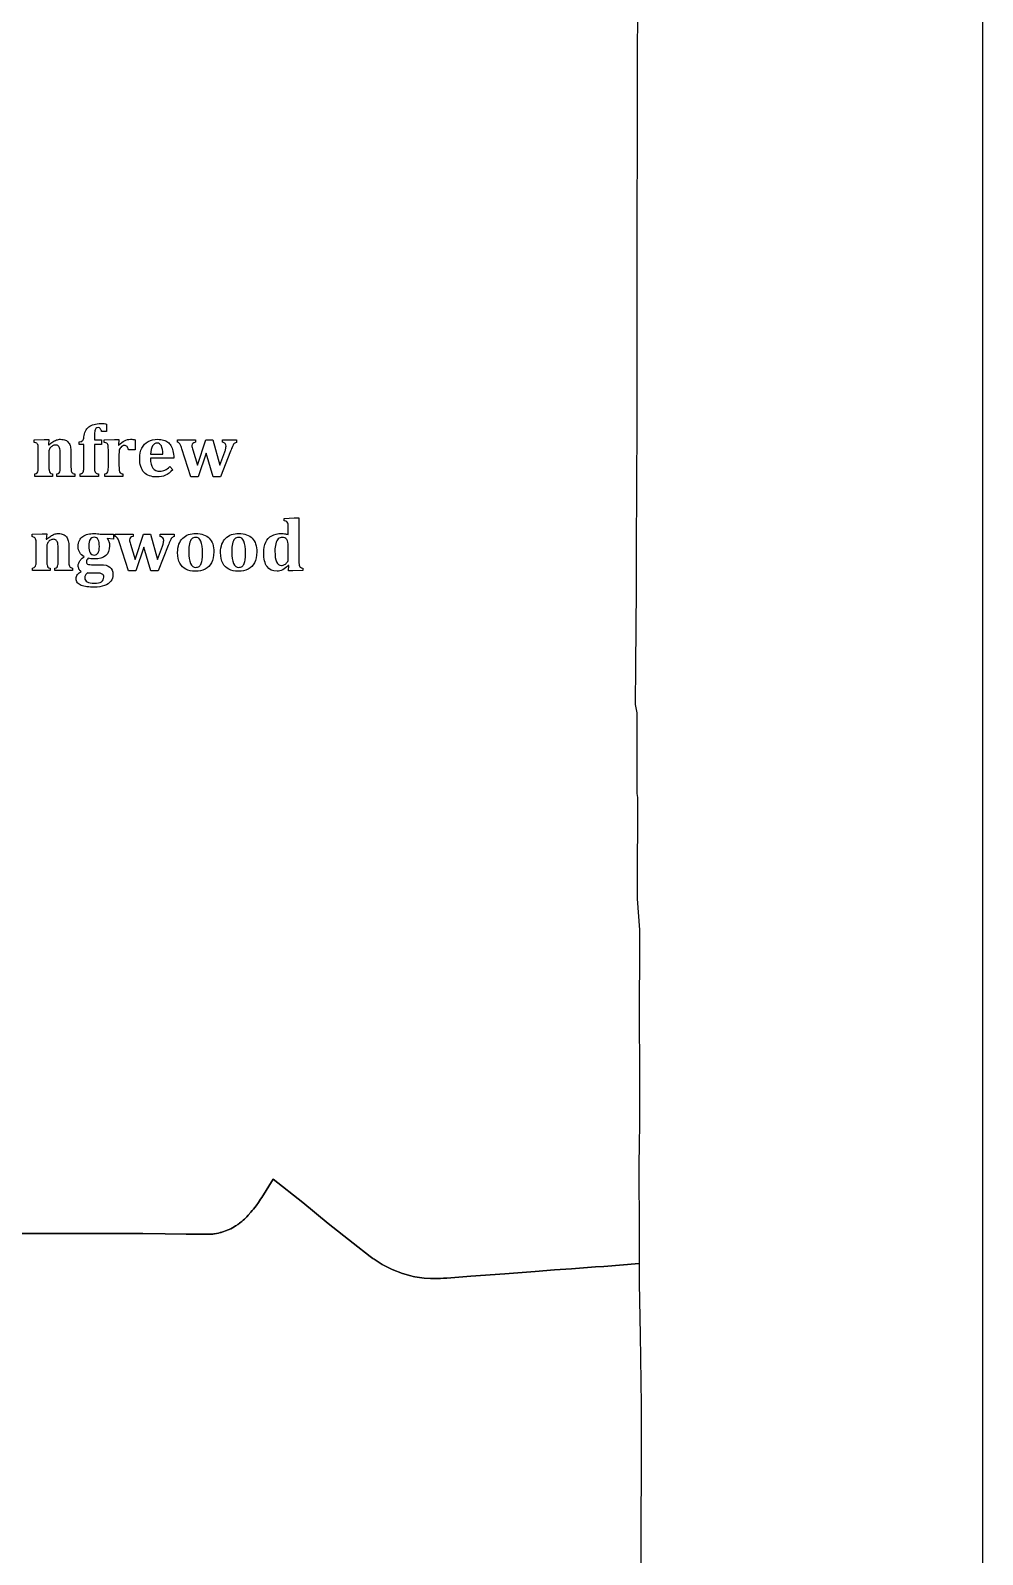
# Model space of a CAD drawing. Extents: x 0 to 800, y 146 to 730.
# Drawn here: x 703 to 800, y 301.3 to 456.5 of the extents above; entities that cross this region are included whole.
import ezdxf

# ---------------------------------------------------------------- set-up
doc = ezdxf.new("R2010")
doc.units = 0
doc.layers.get('0').update_dxf_attribs({"linetype": 'CONTINUOUS'})

msp = doc.modelspace()

# ---------------------------------------------------------------- linework, layer by layer
at = {"color": 7}
for points in [[(0, 730), (800, 730), (800, 146), (0, 146), (0, 730)], [(710.758672, 416.421552), (710.758672, 415.656552), (710.248672, 415.656552)], [(703.374928, 414.55396), (703.374928, 414.80896), (704.402424, 414.83896), (704.874928, 414.83896), (704.818688, 414.29896), (704.863648, 414.28768)], [(708.426112, 412.03024), (708.426112, 414.34024), (707.968616, 414.34024), (707.968616, 414.598992)], [(709.509952, 415.094056), (709.509952, 414.809056), (710.233704, 414.809056), (710.233704, 414.340304), (709.509952, 414.340304), (709.509952, 412.030304)], [(710.514872, 414.553976), (710.514872, 414.808976), (711.542368, 414.838976), (712.014872, 414.838976), (711.96236, 414.272736)], [(713.679832, 414.82024), (713.679832, 413.78524), (713.00108, 413.78524)], [(717.962368, 414.561488), (717.962368, 414.808992), (719.796112, 414.808992), (719.796112, 414.561488)], [(719.541136, 413.788992), (720.009888, 412.232736), (720.872392, 414.808992), (721.569888, 414.808992), (722.297392, 412.232736), (722.78864, 413.586488)], [(722.57492, 414.561488), (722.57492, 414.808992), (723.988672, 414.808992), (723.988672, 414.557736)], [(703.79112, 412.16896), (703.79112, 413.710208)], [(704.874864, 413.616456), (704.874864, 412.172704)], [(706.037392, 412.168992), (706.037392, 413.17024)], [(707.121168, 413.545168), (707.121168, 412.172664)], [(710.931064, 412.168976), (710.931064, 413.710224)], [(711.96236, 414.272736), (712.01108, 414.261456)], [(712.0148, 413.368976), (712.0148, 412.17272)], [(715.236112, 413.342736), (716.484864, 413.342736)], [(721.614864, 411.051488), (720.909864, 413.47024), (720.088616, 411.051488), (719.331112, 411.051488), (718.419864, 413.90524)], [(723.373672, 413.64276), (722.36492, 411.051512), (721.614864, 411.051488)], [(717.594832, 412.937768), (715.217328, 412.937768)], [(717.193584, 412.10152), (717.497368, 411.771488)], [(705.234848, 411.336456), (705.234848, 411.08896), (703.4236, 411.08896), (703.4236, 411.336456)], [(707.499864, 411.088992), (705.681112, 411.088992), (705.681112, 411.336488)], [(707.499896, 411.336408), (707.499864, 411.088992)], [(709.918704, 411.336552), (709.918704, 411.089056), (708.0512, 411.089056), (708.051112, 411.336488)], [(712.412288, 411.336472), (712.412288, 411.088976), (710.563544, 411.088976), (710.563544, 411.336472)], [(728.841088, 406.555464), (728.841088, 406.806712), (729.87984, 406.859192), (730.348592, 406.859192), (730.348616, 402.583992)], [(703.157416, 404.953952), (703.157416, 405.208952), (704.18492, 405.238952), (704.657416, 405.238952), (704.601176, 404.698952), (704.646136, 404.687672)], [(729.264872, 405.16796), (729.264872, 405.509216)], [(703.573616, 402.568952), (703.573616, 404.1102)], [(704.65736, 404.016448), (704.65736, 402.572696)], [(706.903664, 403.94516), (706.903664, 402.572656)], [(708.936112, 404.00524), (708.936112, 404.00524)], [(710.113536, 405.208992), (711.467288, 405.208992), (711.467368, 404.706488)], [(711.467368, 404.706488), (710.826112, 404.777768), (710.811072, 404.736488)], [(711.609864, 404.961488), (711.609864, 405.208992), (713.443616, 405.208992), (713.443616, 404.961488)], [(715.26236, 401.451488), (714.55736, 403.87024), (713.736112, 401.451488), (712.978616, 401.451488), (712.06736, 404.30524)], [(713.188632, 404.188992), (713.657376, 402.632736), (714.51988, 405.208992), (715.217376, 405.208992), (715.94488, 402.632736), (716.436128, 403.986488)], [(717.021168, 404.04276), (716.012416, 401.451512), (715.26236, 401.451488)], [(716.222416, 404.961488), (716.222416, 405.208992), (717.636168, 405.208992), (717.636168, 404.957736)], [(729.264864, 402.73024), (729.264864, 403.978992)], [(705.819888, 402.568992), (705.819888, 403.57024)], [(719.12484, 403.40524), (719.124864, 403.40524)], [(723.50484, 403.40524), (723.504864, 403.40524)], [(705.017336, 401.736448), (705.017336, 401.488952), (703.206088, 401.488952), (703.206088, 401.736448)], [(707.28236, 401.488992), (705.463616, 401.488992), (705.463616, 401.736488)], [(707.282384, 401.7364), (707.28236, 401.488992)], [(708.80116, 401.249032), (708.801112, 401.248992)], [(709.224816, 402.09272), (710.154816, 402.09272)], [(709.873664, 401.233992), (709.228664, 401.233992)], [(719.784864, 401.428992), (719.784864, 401.428992)], [(724.164864, 401.428992), (724.164864, 401.428992)], [(730.761096, 401.74024), (730.761096, 401.488992), (729.741096, 401.455232), (729.287352, 401.455232), (729.321112, 401.995232), (729.264872, 401.999232)]]:
    msp.add_lwpolyline(points, dxfattribs=at)
at = {"color": 1}
for points in [[(764.85625, 460.778125), (764.821875, 451.640625), (764.8125, 447.703125), (764.8, 443.478125), (764.790625, 439.25625), (764.784375, 435.553125), (764.78125, 433.1875), (764.775, 428.99375), (764.771875, 424.81875), (764.76875, 420.6125), (764.765625, 418.646875), (764.765625, 416.475), (764.725, 403.703125), (764.703125, 399.615625), (764.66875, 395.696875), (764.634375, 391.78125), (764.6, 387.8625), (764.784375, 387.00625), (764.79375, 378.8), (764.846875, 378.378125), (764.853125, 373.875), (764.81875, 373.484375), (764.81875, 372.1625), (764.815625, 368.5125), (764.815625, 368.059375), (765.034375, 364.88125), (765.028125, 354.66875), (765.034375, 351.903125), (765.034375, 345.103125), (765.03125, 343.059375), (764.996875, 340.90625), (765.009375, 333.78125), (765.01875, 330.890625)], [(765.01875, 330.890625), (761.421875, 330.609375), (760.571875, 330.553125), (758.10625, 330.35625), (756.378125, 330.25), (754.415625, 330.0875), (751.31875, 329.846875), (747.853125, 329.6), (745.425, 329.415625), (745.09375, 329.39375), (744.759375, 329.378125), (744.425, 329.36875), (744.090625, 329.3625), (743.75625, 329.365625), (743.125, 329.396875), (742.16875, 329.55), (742.003125, 329.575), (741.734375, 329.646875), (740.909375, 329.86875), (739.85, 330.278125), (738.8375, 330.79375), (738.003125, 331.3375), (737.884375, 331.4125), (737.6125, 331.634375), (735.875, 332.96875), (733.334375, 334.978125), (730.746875, 337.10625), (727.725, 339.50625), (726.5625, 337.621875), (726.45, 337.446875), (726.21875, 337.103125), (725.975, 336.771875), (725.85, 336.60625), (725.71875, 336.44375), (725.5875, 336.2875), (725.453125, 336.128125), (725.178125, 335.821875), (725.034375, 335.671875), (724.934375, 335.571875), (724.86875, 335.503125), (724.8, 335.434375), (724.6625, 335.303125), (724.590625, 335.240625), (724.515625, 335.178125), (724.44375, 335.115625), (724.29375, 334.996875), (724.215625, 334.940625), (724.140625, 334.884375), (724.059375, 334.828125), (723.98125, 334.778125), (723.9, 334.725), (723.7375, 334.625), (723.56875, 334.53125), (723.4, 334.44375), (723.3125, 334.403125), (723.228125, 334.3625), (723.140625, 334.325), (723.046875, 334.284375), (722.9625, 334.25), (722.871875, 334.215625), (722.690625, 334.153125), (722.509375, 334.096875), (722.41875, 334.071875), (722.325, 334.046875), (722.1375, 334.003125), (721.95, 333.965625), (721.7625, 333.934375), (721.66875, 333.921875), (721.571875, 333.909375), (721.478125, 333.9), (721.38125, 333.89375), (721.2875, 333.8875), (721.190625, 333.88125), (721.096875, 333.878125), (720.903125, 333.878125), (720.825, 333.88125), (718.853125, 333.8875), (716.709375, 333.9125), (714.45625, 333.94375), (712.109375, 333.953125), (709.925, 333.959375), (707.821875, 333.96875), (705.721875, 333.965625), (701.4125, 333.975)], [(701.4125, 333.975), (705.721875, 333.965625), (707.821875, 333.96875), (709.925, 333.959375), (712.109375, 333.953125), (714.45625, 333.94375), (716.709375, 333.9125), (718.853125, 333.8875), (720.825, 333.88125), (720.903125, 333.878125), (721.096875, 333.878125), (721.190625, 333.88125), (721.2875, 333.8875), (721.38125, 333.89375), (721.478125, 333.9), (721.571875, 333.909375), (721.66875, 333.921875), (721.7625, 333.934375), (721.95, 333.965625), (722.1375, 334.003125), (722.325, 334.046875), (722.41875, 334.071875), (722.509375, 334.096875), (722.690625, 334.153125), (722.871875, 334.215625), (722.9625, 334.25), (723.046875, 334.284375), (723.140625, 334.325), (723.228125, 334.3625), (723.3125, 334.403125), (723.4, 334.44375), (723.56875, 334.53125), (723.7375, 334.625), (723.9, 334.725), (723.98125, 334.778125), (724.059375, 334.828125), (724.140625, 334.884375), (724.215625, 334.940625), (724.29375, 334.996875), (724.44375, 335.115625), (724.515625, 335.178125), (724.590625, 335.240625), (724.6625, 335.303125), (724.8, 335.434375), (724.86875, 335.503125), (724.934375, 335.571875), (725.034375, 335.671875), (725.178125, 335.821875), (725.453125, 336.128125), (725.5875, 336.2875), (725.71875, 336.44375), (725.85, 336.60625), (725.975, 336.771875), (726.21875, 337.103125), (726.45, 337.446875), (726.5625, 337.621875), (727.725, 339.50625), (730.746875, 337.10625), (733.334375, 334.978125), (735.875, 332.96875), (737.6125, 331.634375), (737.884375, 331.4125), (738.003125, 331.3375), (738.8375, 330.79375), (739.85, 330.278125), (740.909375, 329.86875), (741.734375, 329.646875), (742.003125, 329.575), (742.16875, 329.55), (743.125, 329.396875), (743.75625, 329.365625), (744.090625, 329.3625), (744.425, 329.36875), (744.759375, 329.378125), (745.09375, 329.39375), (745.425, 329.415625), (747.853125, 329.6), (751.31875, 329.846875), (754.415625, 330.0875), (756.378125, 330.25), (758.10625, 330.35625), (760.571875, 330.553125), (761.421875, 330.609375), (765.01875, 330.890625), (765.028125, 328.890625), (765.109375, 323.628125), (765.20625, 316.50625), (765.215625, 311.215625), (765.2, 303.159375), (765.184375, 297.759375)]]:
    msp.add_lwpolyline(points, dxfattribs=at)
at = {"color": 7}
for points in [[(708.437416, 415.10528), (708.477416, 415.555272), (708.644296, 415.895896), (708.93804, 416.127152)], [(708.93804, 416.127152), (709.231792, 416.3584), (709.647416, 416.474024), (710.18492, 416.474032)], [(710.18492, 416.474032), (710.39992, 416.474024), (710.591168, 416.456512), (710.758672, 416.421552)], [(703.628056, 414.465832), (703.579336, 414.499592), (703.494928, 414.528952), (703.374928, 414.55396)], [(704.863648, 414.28768), (705.01864, 414.425184), (705.154896, 414.533304), (705.272392, 414.612056)], [(705.272392, 414.612056), (705.389896, 414.690776), (705.513016, 414.753304), (705.641768, 414.79956)], [(705.641768, 414.79956), (705.77052, 414.8458), (705.906144, 414.86892), (706.048648, 414.86892)], [(706.048648, 414.86892), (706.25364, 414.868912), (706.42364, 414.83956), (706.558648, 414.780792)], [(706.558648, 414.780792), (706.69364, 414.722072), (706.803016, 414.636416), (706.886768, 414.52392)], [(707.968616, 414.598992), (708.086112, 414.616512), (708.167984, 414.635872), (708.21424, 414.657152)], [(708.21424, 414.657152), (708.26048, 414.678432), (708.298616, 414.707152), (708.328616, 414.743408)], [(708.328616, 414.743408), (708.358616, 414.779648), (708.382376, 414.826528), (708.399896, 414.884032)], [(708.399896, 414.884032), (708.417416, 414.941552), (708.429896, 415.015272), (708.437416, 415.10528)], [(709.541792, 415.647176), (709.520512, 415.515928), (709.509952, 415.331552), (709.509952, 415.094056)], [(709.65992, 415.950928), (709.6024, 415.879648), (709.56304, 415.778424), (709.541792, 415.647176)], [(709.907416, 416.0578), (709.79992, 416.0578), (709.717416, 416.0222), (709.65992, 415.950928)], [(710.10804, 415.960304), (710.05676, 416.025264), (709.98992, 416.0578), (709.907416, 416.0578)], [(710.248672, 415.656552), (710.206192, 415.794048), (710.159288, 415.895296), (710.10804, 415.960304)], [(710.768, 414.465848), (710.71928, 414.499608), (710.634872, 414.528968), (710.514872, 414.553976)], [(712.01108, 414.261456), (712.193576, 414.476456), (712.38108, 414.631456), (712.573584, 414.726456)], [(712.573584, 414.726456), (712.76608, 414.821456), (712.974832, 414.868952), (713.199832, 414.86896)], [(713.199832, 414.86896), (713.352328, 414.868952), (713.512328, 414.85272), (713.679832, 414.82024)], [(714.34924, 413.974616), (714.500488, 414.26836), (714.714864, 414.490864), (714.99236, 414.642112)], [(714.99236, 414.642112), (715.269864, 414.79336), (715.59236, 414.868984), (715.959864, 414.868992)], [(715.959864, 414.868992), (716.18736, 414.868984), (716.386736, 414.842752), (716.557992, 414.790272)], [(716.557992, 414.790272), (716.72924, 414.737792), (716.876112, 414.66464), (716.998616, 414.570896)], [(716.998616, 414.570896), (717.121112, 414.477144), (717.22236, 414.364016), (717.302368, 414.23152)], [(718.153616, 414.469616), (718.106096, 414.513376), (718.042368, 414.544016), (717.962368, 414.561488)], [(719.796112, 414.561488), (719.678616, 414.541488), (719.590488, 414.505888), (719.531736, 414.454616)], [(722.82992, 414.432112), (722.76992, 414.500832), (722.684912, 414.543984), (722.57492, 414.561488)], [(723.988672, 414.557736), (723.913632, 414.535256), (723.855536, 414.509016), (723.814296, 414.479016)], [(703.7368, 414.334584), (703.71304, 414.388344), (703.6768, 414.43208), (703.628056, 414.465832)], [(703.78176, 414.120832), (703.77536, 414.209576), (703.76048, 414.280832), (703.7368, 414.334584)], [(703.79112, 413.710208), (703.79112, 413.895208), (703.78792, 414.03208), (703.78176, 414.120832)], [(704.979864, 413.948336), (704.909864, 413.844576), (704.874864, 413.733952), (704.874864, 413.616456)], [(705.238616, 414.19208), (705.136112, 414.13336), (705.049864, 414.05208), (704.979864, 413.948336)], [(705.534864, 414.280208), (705.439864, 414.280208), (705.341112, 414.250848), (705.238616, 414.19208)], [(705.70736, 414.257728), (705.6624, 414.272688), (705.604864, 414.280208), (705.534864, 414.280208)], [(705.82736, 414.188368), (705.79232, 414.219648), (705.7524, 414.242768), (705.70736, 414.257728)], [(705.922992, 414.068368), (705.894272, 414.117088), (705.862352, 414.157112), (705.82736, 414.188368)], [(705.990512, 413.886488), (705.974272, 413.958968), (705.951792, 414.019608), (705.922992, 414.068368)], [(706.026112, 413.607112), (706.018912, 413.720864), (706.006752, 413.813984), (705.990512, 413.886488)], [(706.037392, 413.17024), (706.037392, 413.347736), (706.033392, 413.49336), (706.026112, 413.607112)], [(706.886768, 414.52392), (706.97052, 414.411416), (707.03052, 414.273912), (707.066768, 414.111416)], [(707.066768, 414.111416), (707.103008, 413.948912), (707.121168, 413.760168), (707.121168, 413.545168)], [(710.876744, 414.3346), (710.852984, 414.38836), (710.816744, 414.432096), (710.768, 414.465848)], [(710.921704, 414.120848), (710.915304, 414.209592), (710.900424, 414.280848), (710.876744, 414.3346)], [(710.931064, 413.710224), (710.931064, 413.895224), (710.927864, 414.032096), (710.921704, 414.120848)], [(712.02608, 413.661472), (712.01888, 413.596432), (712.0148, 413.498968), (712.0148, 413.368976)], [(712.07296, 413.8546), (712.0492, 413.79084), (712.0336, 413.726472), (712.02608, 413.661472)], [(712.19296, 414.042096), (712.13672, 413.980816), (712.096704, 413.918344), (712.07296, 413.8546)], [(712.376704, 414.1846), (712.310464, 414.15084), (712.249208, 414.103344), (712.19296, 414.042096)], [(712.558584, 414.23524), (712.503544, 414.23524), (712.442952, 414.21836), (712.376704, 414.1846)], [(712.834208, 414.118992), (712.765488, 414.196512), (712.673576, 414.23524), (712.558584, 414.23524)], [(713.00108, 413.78524), (712.9586, 413.93024), (712.902952, 414.041488), (712.834208, 414.118992)], [(714.12236, 412.926488), (714.12236, 413.331488), (714.19796, 413.680864), (714.34924, 413.974616)], [(715.440488, 414.186488), (715.326736, 413.991488), (715.258616, 413.71024), (715.236112, 413.342736)], [(715.899864, 414.478992), (715.70736, 414.478984), (715.55424, 414.381488), (715.440488, 414.186488)], [(716.334864, 414.197736), (716.244864, 414.38524), (716.099864, 414.478984), (715.899864, 414.478992)], [(716.484864, 413.342736), (716.474864, 413.72524), (716.424864, 414.01024), (716.334864, 414.197736)], [(717.302368, 414.23152), (717.39736, 414.074016), (717.468608, 413.894016), (717.516112, 413.69152)], [(717.516112, 413.69152), (717.566112, 413.484016), (717.592352, 413.232768), (717.594832, 412.937768)], [(718.281112, 414.285864), (718.243592, 414.364584), (718.201112, 414.425864), (718.153616, 414.469616)], [(718.419864, 413.90524), (718.364904, 414.08024), (718.318616, 414.207112), (718.281112, 414.285864)], [(719.531736, 414.454616), (719.473016, 414.403336), (719.443616, 414.331488), (719.443616, 414.238992)], [(719.443616, 414.238992), (719.443616, 414.176512), (719.453616, 414.107112), (719.473616, 414.030864)], [(719.473616, 414.030864), (719.493616, 413.954624), (719.516096, 413.873984), (719.541136, 413.788992)], [(722.78864, 413.586488), (722.83864, 413.721488), (722.873008, 413.83524), (722.89176, 413.927736)], [(722.91992, 414.171488), (722.919912, 414.276488), (722.88992, 414.36336), (722.82992, 414.432112)], [(722.89176, 413.927736), (722.91048, 414.02024), (722.91984, 414.101488), (722.91992, 414.171488)], [(723.574296, 414.126512), (723.528056, 414.026512), (723.461168, 413.865264), (723.373672, 413.64276)], [(723.698048, 414.355264), (723.661808, 414.302784), (723.620528, 414.226512), (723.574296, 414.126512)], [(723.814296, 414.479016), (723.773016, 414.449016), (723.734288, 414.407736), (723.698048, 414.355264)], [(703.4236, 411.336456), (703.5436, 411.368936), (703.62672, 411.411416), (703.672976, 411.46396)], [(703.672976, 411.46396), (703.719216, 411.51644), (703.750496, 411.587704), (703.76672, 411.677704)], [(703.76672, 411.677704), (703.78296, 411.767704), (703.79112, 411.931456), (703.79112, 412.16896)], [(704.874864, 412.172704), (704.874864, 411.935208), (704.882064, 411.770208), (704.897344, 411.677704)], [(704.897344, 411.677704), (704.912304, 411.585208), (704.942944, 411.51208), (704.989224, 411.458336)], [(704.989224, 411.458336), (705.035464, 411.404576), (705.117344, 411.36396), (705.234848, 411.336456)], [(705.681112, 411.336488), (705.796112, 411.364008), (705.876112, 411.404648), (705.921112, 411.458368)], [(705.921112, 411.458368), (705.966072, 411.512128), (705.996712, 411.584616), (706.012992, 411.675864)], [(706.012992, 411.675864), (706.029232, 411.767112), (706.037392, 411.931488), (706.037392, 412.168992)], [(707.121168, 412.172664), (707.121168, 412.062664), (707.122768, 411.959544), (707.126768, 411.863296)], [(707.126768, 411.863296), (707.130768, 411.76704), (707.139888, 411.690168), (707.154928, 411.632664)], [(707.154928, 411.632664), (707.169888, 411.575144), (707.190528, 411.528288), (707.216768, 411.49204)], [(707.216768, 411.49204), (707.243008, 411.4558), (707.279888, 411.42516), (707.327392, 411.400168)], [(708.051112, 411.336488), (708.168616, 411.371448), (708.250488, 411.410248), (708.296736, 411.452736)], [(708.296736, 411.452736), (708.342976, 411.495216), (708.376096, 411.554616), (708.396112, 411.630864)], [(708.396112, 411.630864), (708.416112, 411.707104), (708.426112, 411.84024), (708.426112, 412.03024)], [(709.509952, 412.030304), (709.509952, 411.8428), (709.519952, 411.710304), (709.539952, 411.6328)], [(709.539952, 411.6328), (709.559952, 411.55528), (709.595552, 411.494056), (709.646824, 411.449056)], [(709.646824, 411.449056), (709.698104, 411.404096), (709.788696, 411.366552), (709.918704, 411.336552)], [(710.563544, 411.336472), (710.683544, 411.368952), (710.766664, 411.411432), (710.81292, 411.463976)], [(710.81292, 411.463976), (710.85916, 411.516456), (710.89044, 411.58772), (710.906664, 411.67772)], [(710.906664, 411.67772), (710.922904, 411.76772), (710.931064, 411.931472), (710.931064, 412.168976)], [(712.0148, 412.17272), (712.0148, 411.935224), (712.02352, 411.768976), (712.04104, 411.673976)], [(712.04104, 411.673976), (712.05856, 411.578976), (712.09352, 411.5046), (712.14604, 411.450848)], [(712.14604, 411.450848), (712.19852, 411.397088), (712.287288, 411.358976), (712.412288, 411.336472)], [(714.562992, 411.507112), (714.26924, 411.825864), (714.12236, 412.298992), (714.12236, 412.926488)], [(715.87736, 411.028992), (715.294864, 411.028992), (714.856736, 411.188368), (714.562992, 411.507112)], [(715.217328, 412.937768), (715.219728, 412.485272), (715.300456, 412.152144), (715.459208, 411.9384)], [(715.459208, 411.9384), (715.617952, 411.724648), (715.859832, 411.617768), (716.184832, 411.617768)], [(716.184832, 411.617768), (716.374832, 411.617768), (716.54608, 411.653368), (716.698584, 411.724648)], [(716.698584, 411.724648), (716.85108, 411.795928), (717.01608, 411.92152), (717.193584, 412.10152)], [(717.497368, 411.771488), (717.24236, 411.501488), (716.989864, 411.31024), (716.739864, 411.197736)], [(707.327392, 411.400168), (707.374912, 411.375208), (707.432392, 411.353928), (707.499896, 411.336408)], [(716.739864, 411.197736), (716.489864, 411.08524), (716.20236, 411.028992), (715.87736, 411.028992)], [(705.424264, 405.199552), (705.553008, 405.245792), (705.688632, 405.268912), (705.831136, 405.268912)], [(705.831136, 405.268912), (706.036136, 405.268904), (706.206136, 405.239552), (706.341136, 405.180784)], [(708.847912, 405.195872), (709.046656, 405.244592), (709.261032, 405.268992), (709.491032, 405.268992)], [(709.491032, 405.268992), (709.618536, 405.268984), (709.731032, 405.262592), (709.828536, 405.250272)], [(709.828536, 405.250272), (709.926032, 405.237792), (710.021032, 405.224032), (710.113536, 405.208992)], [(719.100488, 405.154616), (719.32924, 405.230856), (719.57736, 405.268984), (719.844864, 405.268992)], [(719.844864, 405.268992), (720.449864, 405.268984), (720.906112, 405.109608), (721.213616, 404.790864)], [(723.480488, 405.154616), (723.70924, 405.230856), (723.95736, 405.268984), (724.224864, 405.268992)], [(724.224864, 405.268992), (724.829864, 405.268984), (725.286112, 405.109608), (725.593616, 404.790864)], [(727.583, 405.044232), (727.854248, 405.194224), (728.18112, 405.269224), (728.563624, 405.269232)], [(728.563624, 405.269232), (728.673624, 405.269224), (728.781744, 405.262032), (728.888, 405.248592)], [(729.09984, 406.469216), (729.05232, 406.501696), (728.966088, 406.530416), (728.841088, 406.555464)], [(728.888, 405.248592), (728.994248, 405.234832), (729.119872, 405.207952), (729.264872, 405.16796)], [(729.206712, 406.332336), (729.182952, 406.391056), (729.147352, 406.436712), (729.09984, 406.469216)], [(729.253592, 406.077336), (729.246392, 406.188584), (729.230472, 406.273584), (729.206712, 406.332336)], [(729.264872, 405.509216), (729.264872, 405.776712), (729.260872, 405.96608), (729.253592, 406.077336)], [(703.410544, 404.865824), (703.361824, 404.899584), (703.277416, 404.928944), (703.157416, 404.953952)], [(703.519296, 404.734576), (703.495536, 404.788336), (703.459296, 404.832072), (703.410544, 404.865824)], [(703.564256, 404.520824), (703.557856, 404.609568), (703.542976, 404.680824), (703.519296, 404.734576)], [(703.573616, 404.1102), (703.573616, 404.2952), (703.570416, 404.432072), (703.564256, 404.520824)], [(704.646136, 404.687672), (704.801136, 404.825168), (704.937384, 404.933296), (705.054888, 405.012048)], [(704.76236, 404.34832), (704.69236, 404.244568), (704.65736, 404.133944), (704.65736, 404.016448)], [(705.021112, 404.592072), (704.918608, 404.533352), (704.83236, 404.452072), (704.76236, 404.34832)], [(705.31736, 404.6802), (705.22236, 404.680192), (705.123608, 404.65084), (705.021112, 404.592072)], [(705.054888, 405.012048), (705.172384, 405.090768), (705.295512, 405.153296), (705.424264, 405.199552)], [(705.489864, 404.65772), (705.444824, 404.67268), (705.38736, 404.6802), (705.31736, 404.6802)], [(705.609864, 404.58836), (705.574824, 404.61964), (705.534904, 404.64276), (705.489864, 404.65772)], [(705.705488, 404.46836), (705.676768, 404.51708), (705.644848, 404.557112), (705.609864, 404.58836)], [(705.773008, 404.286488), (705.756768, 404.358968), (705.734208, 404.419608), (705.705488, 404.46836)], [(705.808608, 404.007112), (705.801408, 404.120864), (705.789248, 404.213984), (705.773008, 404.286488)], [(705.819888, 403.57024), (705.819888, 403.747736), (705.815888, 403.89336), (705.808608, 404.007112)], [(706.341136, 405.180784), (706.476136, 405.122064), (706.585512, 405.036408), (706.669264, 404.923912)], [(706.669264, 404.923912), (706.753008, 404.811408), (706.813008, 404.673904), (706.849264, 404.511408)], [(706.849264, 404.511408), (706.885504, 404.348904), (706.903664, 404.16016), (706.903664, 403.94516)], [(707.859784, 403.960248), (707.859784, 404.192744), (707.901624, 404.39212), (707.985408, 404.558368)], [(708.009784, 403.33212), (707.909784, 403.510872), (707.859784, 403.720248), (707.859784, 403.960248)], [(707.985408, 404.558368), (708.06916, 404.724616), (708.18416, 404.86024), (708.330408, 404.965248)], [(708.330408, 404.965248), (708.476656, 405.07024), (708.64916, 405.14712), (708.847912, 405.195872)], [(709.06924, 404.667112), (708.980488, 404.52336), (708.936112, 404.302736), (708.936112, 404.00524)], [(708.936112, 404.00524), (708.936112, 403.69024), (708.980512, 403.455864), (709.06924, 403.302112)], [(709.479864, 404.882736), (709.294864, 404.882736), (709.157984, 404.810896), (709.06924, 404.667112)], [(709.886736, 404.640864), (709.797984, 404.802112), (709.66236, 404.882736), (709.479864, 404.882736)], [(709.882992, 403.28524), (709.97424, 403.427736), (710.019864, 403.64524), (710.019864, 403.937736)], [(710.019864, 403.937736), (710.019864, 404.24524), (709.975464, 404.479608), (709.886736, 404.640864)], [(711.054808, 404.012736), (711.054808, 403.577736), (710.922928, 403.247736), (710.659184, 403.022736)], [(710.811072, 404.736488), (710.881072, 404.666488), (710.939192, 404.570864), (710.985448, 404.449616)], [(710.985448, 404.449616), (711.031688, 404.32836), (711.054808, 404.182736), (711.054808, 404.012736)], [(711.801112, 404.869616), (711.753592, 404.913376), (711.689864, 404.944016), (711.609864, 404.961488)], [(711.928616, 404.685864), (711.891096, 404.764584), (711.848616, 404.825864), (711.801112, 404.869616)], [(712.06736, 404.30524), (712.01232, 404.48024), (711.966112, 404.607112), (711.928616, 404.685864)], [(713.17924, 404.854616), (713.12052, 404.803336), (713.091112, 404.731488), (713.091112, 404.638992)], [(713.091112, 404.638992), (713.091112, 404.576512), (713.101112, 404.507112), (713.121112, 404.430864)], [(713.121112, 404.430864), (713.141112, 404.354624), (713.163592, 404.273984), (713.188632, 404.188992)], [(713.443616, 404.961488), (713.326112, 404.941488), (713.237984, 404.905888), (713.17924, 404.854616)], [(716.477416, 404.832112), (716.417416, 404.900832), (716.332416, 404.943984), (716.222416, 404.961488)], [(716.436128, 403.986488), (716.486128, 404.121488), (716.520496, 404.23524), (716.539256, 404.327736)], [(716.567416, 404.571488), (716.567416, 404.676488), (716.537416, 404.76336), (716.477416, 404.832112)], [(716.539256, 404.327736), (716.557976, 404.42024), (716.567416, 404.501488), (716.567416, 404.571488)], [(717.221792, 404.526512), (717.175552, 404.426512), (717.108664, 404.265264), (717.021168, 404.04276)], [(717.345544, 404.755264), (717.309304, 404.702784), (717.268024, 404.626512), (717.221792, 404.526512)], [(717.461792, 404.879016), (717.420512, 404.849016), (717.381792, 404.807736), (717.345544, 404.755264)], [(717.636168, 404.957736), (717.561128, 404.935256), (717.50304, 404.909016), (717.461792, 404.879016)], [(717.984864, 403.322736), (717.984864, 403.657736), (718.031104, 403.947736), (718.123616, 404.192736)], [(718.123616, 404.192736), (718.216112, 404.437736), (718.344864, 404.640232), (718.509864, 404.80024)], [(718.509864, 404.80024), (718.674864, 404.960232), (718.871736, 405.07836), (719.100488, 405.154616)], [(719.19612, 404.233992), (719.1486, 404.018984), (719.12484, 403.742736), (719.12484, 403.40524)], [(719.42112, 404.717736), (719.318624, 404.610232), (719.243624, 404.448984), (719.19612, 404.233992)], [(719.829872, 404.878992), (719.659872, 404.878984), (719.523624, 404.825232), (719.42112, 404.717736)], [(720.356744, 404.479616), (720.237992, 404.745864), (720.062368, 404.878984), (719.829872, 404.878992)], [(720.534872, 403.273992), (720.534872, 403.811488), (720.475512, 404.21336), (720.356744, 404.479616)], [(721.213616, 404.790864), (721.521112, 404.472112), (721.674864, 404.00524), (721.674864, 403.39024)], [(722.364864, 403.322736), (722.364864, 403.657736), (722.411104, 403.947736), (722.503616, 404.192736)], [(722.503616, 404.192736), (722.596112, 404.437736), (722.724864, 404.640232), (722.889864, 404.80024)], [(722.889864, 404.80024), (723.054864, 404.960232), (723.251736, 405.07836), (723.480488, 405.154616)], [(723.57612, 404.233992), (723.5286, 404.018984), (723.50484, 403.742736), (723.50484, 403.40524)], [(723.80112, 404.717736), (723.698616, 404.610232), (723.623616, 404.448984), (723.57612, 404.233992)], [(724.209872, 404.878992), (724.039872, 404.878984), (723.903616, 404.825232), (723.80112, 404.717736)], [(724.736744, 404.479616), (724.617992, 404.745864), (724.442368, 404.878984), (724.209872, 404.878992)], [(724.914872, 403.273992), (724.914872, 403.811488), (724.855512, 404.21336), (724.736744, 404.479616)], [(725.593616, 404.790864), (725.901112, 404.472112), (726.054856, 404.00524), (726.054864, 403.39024)], [(726.763624, 403.307976), (726.763624, 403.732976), (726.832344, 404.091104), (726.969872, 404.382352)], [(726.969872, 404.382352), (727.107376, 404.6736), (727.311744, 404.894224), (727.583, 405.044232)], [(727.987992, 404.23024), (727.931752, 404.02024), (727.903616, 403.771488), (727.903616, 403.483992)], [(728.23924, 404.712112), (728.127992, 404.600864), (728.04424, 404.44024), (727.987992, 404.23024)], [(728.638616, 404.878992), (728.483616, 404.878984), (728.350488, 404.823392), (728.23924, 404.712112)], [(729.111112, 404.657736), (729.008616, 404.805232), (728.851112, 404.878984), (728.638616, 404.878992)], [(729.264864, 403.978992), (729.264864, 404.283984), (729.213584, 404.510232), (729.111112, 404.657736)], [(703.549216, 402.077696), (703.565456, 402.167696), (703.573616, 402.331448), (703.573616, 402.568952)], [(704.65736, 402.572696), (704.65736, 402.3352), (704.66456, 402.1702), (704.67984, 402.077696)], [(705.795488, 402.075864), (705.811728, 402.167112), (705.819888, 402.331488), (705.819888, 402.568992)], [(706.903664, 402.572656), (706.903656, 402.462656), (706.905264, 402.359536), (706.909264, 402.26328)], [(706.909264, 402.26328), (706.913264, 402.167032), (706.922384, 402.09016), (706.937344, 402.032656)], [(707.867288, 402.014), (707.86728, 402.131496), (707.891688, 402.241496), (707.940408, 402.344)], [(707.940408, 402.344), (707.989128, 402.446496), (708.05416, 402.539624), (708.135408, 402.623368)], [(708.452288, 402.899), (708.25728, 403.008992), (708.109784, 403.153368), (708.009784, 403.33212)], [(708.135408, 402.623368), (708.216656, 402.70712), (708.32228, 402.798992), (708.452288, 402.899)], [(708.887312, 402.75276), (708.762304, 402.640264), (708.699808, 402.519008), (708.699808, 402.389016)], [(708.699808, 402.389016), (708.699808, 402.314056), (708.715408, 402.256512), (708.746688, 402.216512)], [(708.746688, 402.216512), (708.777968, 402.176512), (708.831064, 402.145872), (708.906064, 402.12464)], [(709.494808, 402.68524), (709.247304, 402.68524), (709.044808, 402.70772), (708.887312, 402.75276)], [(708.906064, 402.12464), (708.981024, 402.10336), (709.087312, 402.09272), (709.224816, 402.09272)], [(709.06924, 403.302112), (709.157984, 403.14836), (709.29736, 403.071488), (709.487368, 403.071488)], [(709.487368, 403.071488), (709.659864, 403.071488), (709.791736, 403.142768), (709.882992, 403.28524)], [(710.659184, 403.022736), (710.395432, 402.797736), (710.007304, 402.68524), (709.494808, 402.68524)], [(718.209864, 402.240864), (718.059864, 402.524616), (717.984864, 402.88524), (717.984864, 403.322736)], [(718.83424, 401.622112), (718.567992, 401.750864), (718.359864, 401.957112), (718.209864, 402.240864)], [(719.124864, 403.40524), (719.124864, 402.87524), (719.184224, 402.47836), (719.302992, 402.214616)], [(719.302992, 402.214616), (719.421736, 401.950864), (719.601112, 401.818992), (719.841112, 401.818992)], [(720.172992, 401.92024), (720.261736, 401.98776), (720.332984, 402.08524), (720.386736, 402.212736)], [(720.386736, 402.212736), (720.440496, 402.34024), (720.478608, 402.49336), (720.501112, 402.672112)], [(720.501112, 402.672112), (720.523592, 402.850864), (720.534872, 403.051488), (720.534872, 403.273992)], [(721.446112, 402.297112), (721.293608, 402.00336), (721.076112, 401.78524), (720.793616, 401.642736)], [(721.674864, 403.39024), (721.674864, 402.95524), (721.598624, 402.590864), (721.446112, 402.297112)], [(722.589864, 402.240864), (722.439864, 402.524616), (722.364864, 402.88524), (722.364864, 403.322736)], [(723.21424, 401.622112), (722.947984, 401.750864), (722.739864, 401.957112), (722.589864, 402.240864)], [(723.504864, 403.40524), (723.504864, 402.87524), (723.564224, 402.47836), (723.682992, 402.214616)], [(723.682992, 402.214616), (723.801736, 401.950864), (723.981112, 401.818992), (724.221112, 401.818992)], [(724.552992, 401.92024), (724.641736, 401.98776), (724.712984, 402.08524), (724.766736, 402.212736)], [(724.766736, 402.212736), (724.820496, 402.34024), (724.858608, 402.49336), (724.881112, 402.672112)], [(724.881112, 402.672112), (724.903592, 402.850864), (724.914872, 403.051488), (724.914872, 403.273992)], [(725.826112, 402.297112), (725.673608, 402.00336), (725.456112, 401.78524), (725.173616, 401.642736)], [(726.054864, 403.39024), (726.054856, 402.95524), (725.978624, 402.590864), (725.826112, 402.297112)], [(727.103, 401.897976), (726.876744, 402.21048), (726.763624, 402.68048), (726.763624, 403.307976)], [(727.903616, 403.483992), (727.903616, 402.991488), (727.957376, 402.623984), (728.064864, 402.381488)], [(728.064864, 402.381488), (728.17236, 402.138992), (728.339864, 402.017736), (728.567368, 402.017736)], [(728.887992, 402.09836), (728.99424, 402.15212), (729.083616, 402.234616), (729.156112, 402.345864)], [(729.156112, 402.345864), (729.228592, 402.457112), (729.264864, 402.58524), (729.264864, 402.73024)], [(730.348616, 402.583992), (730.348608, 402.393992), (730.351816, 402.25524), (730.357976, 402.167736)], [(730.357976, 402.167736), (730.364376, 402.08024), (730.378616, 402.01024), (730.401096, 401.957736)], [(703.206088, 401.736448), (703.326088, 401.768928), (703.409216, 401.811408), (703.455464, 401.863952)], [(703.455464, 401.863952), (703.501704, 401.916432), (703.532984, 401.987696), (703.549216, 402.077696)], [(704.67984, 402.077696), (704.6948, 401.9852), (704.72544, 401.912072), (704.771712, 401.85832)], [(704.771712, 401.85832), (704.817952, 401.80456), (704.89984, 401.763952), (705.017336, 401.736448)], [(705.463616, 401.736488), (705.578608, 401.764008), (705.658608, 401.804648), (705.703616, 401.85836)], [(705.703616, 401.85836), (705.748576, 401.91212), (705.779216, 401.984616), (705.795488, 402.075864)], [(706.937344, 402.032656), (706.952384, 401.975136), (706.972944, 401.92828), (706.999264, 401.892032)], [(706.999264, 401.892032), (707.025504, 401.855792), (707.062384, 401.825152), (707.109888, 401.80016)], [(707.109888, 401.80016), (707.157408, 401.7752), (707.21488, 401.75392), (707.282384, 401.7364)], [(707.653568, 400.694), (707.653568, 400.836496), (707.698608, 400.967744), (707.788568, 401.087744)], [(707.786688, 400.255248), (707.697944, 400.370248), (707.653568, 400.516496), (707.653568, 400.694)], [(707.788568, 401.087744), (707.878568, 401.207744), (708.004816, 401.310248), (708.16732, 401.395248)], [(707.938568, 401.654), (707.891048, 401.751496), (707.867288, 401.871496), (707.867288, 402.014)], [(708.16732, 401.395248), (708.062312, 401.470208), (707.986064, 401.556496), (707.938568, 401.654)], [(708.527376, 400.73524), (708.527368, 400.55524), (708.605456, 400.422112), (708.761744, 400.335864)], [(708.596736, 401.02024), (708.550496, 400.937736), (708.527376, 400.842736), (708.527376, 400.73524)], [(708.801112, 401.248992), (708.711112, 401.178992), (708.642992, 401.102736), (708.596736, 401.02024)], [(709.228664, 401.233992), (709.04616, 401.233992), (708.903664, 401.238792), (708.80116, 401.249032)], [(710.244912, 401.173992), (710.157408, 401.213992), (710.033656, 401.233992), (709.873664, 401.233992)], [(710.154816, 402.09272), (710.572312, 402.09272), (710.884816, 402.011472), (711.09232, 401.848976)], [(710.220496, 400.363992), (710.384248, 400.468992), (710.46612, 400.616488), (710.46612, 400.806488)], [(710.42116, 401.023992), (710.39116, 401.083992), (710.332408, 401.133992), (710.244912, 401.173992)], [(710.46612, 400.806488), (710.46612, 400.891488), (710.45116, 400.963992), (710.42116, 401.023992)], [(711.09232, 401.848976), (711.299816, 401.686472), (711.40356, 401.433976), (711.403568, 401.091472)], [(711.403568, 401.091472), (711.40356, 400.823976), (711.327968, 400.593976), (711.176688, 400.401472)], [(719.784864, 401.428992), (719.41736, 401.428992), (719.100488, 401.493392), (718.83424, 401.622112)], [(720.793616, 401.642736), (720.511112, 401.50024), (720.174864, 401.428992), (719.784864, 401.428992)], [(719.841112, 401.818992), (719.973608, 401.818992), (720.08424, 401.852752), (720.172992, 401.92024)], [(724.164864, 401.428992), (723.79736, 401.428992), (723.480488, 401.493392), (723.21424, 401.622112)], [(725.173616, 401.642736), (724.891112, 401.50024), (724.554864, 401.428992), (724.164864, 401.428992)], [(724.221112, 401.818992), (724.353608, 401.818992), (724.464232, 401.852752), (724.552992, 401.92024)], [(728.124872, 401.429232), (727.669872, 401.429232), (727.329248, 401.58548), (727.103, 401.897976)], [(728.696744, 401.577352), (728.497992, 401.4786), (728.307368, 401.429232), (728.124872, 401.429232)], [(728.567368, 402.017736), (728.674864, 402.017736), (728.781736, 402.044616), (728.887992, 402.09836)], [(729.264872, 401.999232), (729.084872, 401.816728), (728.895496, 401.676104), (728.696744, 401.577352)], [(730.401096, 401.957736), (730.423576, 401.905256), (730.459816, 401.862112), (730.509848, 401.82836)], [(730.509848, 401.82836), (730.559848, 401.7946), (730.643592, 401.76524), (730.761096, 401.74024)], [(708.163568, 399.983368), (708.001064, 400.049608), (707.87544, 400.140248), (707.786688, 400.255248)], [(708.75232, 399.846496), (708.522312, 399.871456), (708.326064, 399.917136), (708.163568, 399.983368)], [(709.521064, 399.808976), (709.238568, 399.808976), (708.982312, 399.821456), (708.75232, 399.846496)], [(708.761744, 400.335864), (708.917992, 400.249616), (709.164872, 400.206488), (709.502376, 400.206488)], [(709.502376, 400.206488), (709.817368, 400.206488), (710.056744, 400.258968), (710.220496, 400.363992)], [(710.526064, 399.960848), (710.24356, 399.8596), (709.90856, 399.808976), (709.521064, 399.808976)], [(711.176688, 400.401472), (711.02544, 400.208976), (710.80856, 400.062096), (710.526064, 399.960848)]]:
    msp.add_open_spline(points, degree=3, dxfattribs=at)

doc.saveas('drawing.dxf')
